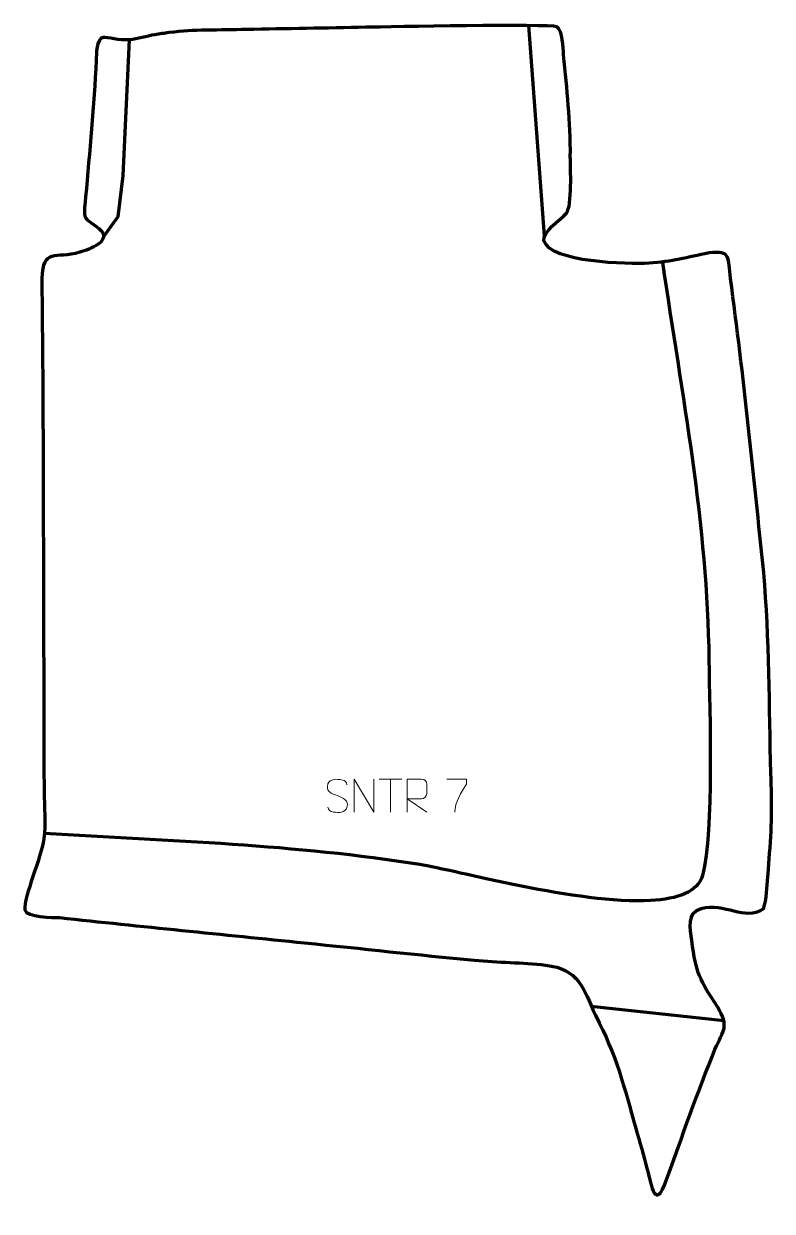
# Model space of a CAD drawing. Header units: millimetres. Extents: x -286 to 278, y -422 to 473.
import ezdxf

# ---------------------------------------------------------------- set-up
doc = ezdxf.new("R2010")
doc.units = ezdxf.units.MM
doc.header["$MEASUREMENT"] = 0
for name, color, linetype in [('layer 1', 7, 'Continuous'), ('layer 2', 7, 'Continuous'), ('layer 3', 7, 'Continuous')]:
    doc.layers.add(name, color=color, linetype=linetype)

msp = doc.modelspace()

# ---------------------------------------------------------------- linework, layer by layer
at = {"layer": 'layer 1', "color": 250, "lineweight": 9}
for points, knots in [([(-49.8789, -109.0782), (-54.1272, -107.6078), (-59.0353, -105.812), (-57.0302, -100.2917), (-57.0302, -100.2917), (-55.5267, -96.1518), (-50.3131, -96.5403), (-46.7095, -97.1414), (-46.7095, -97.1414), (-43.8489, -97.6186), (-42.9842, -98.8318), (-42.6736, -100.9159)], [0, 0, 0, 0, 0.25, 0.25, 0.25, 0.25, 0.5, 0.5, 0.5, 0.5, 1, 1, 1, 1]), ([(-37.2063, -121.5549), (-37.2063, -121.5549), (-37.2063, -96.6014), (-37.2063, -96.6014), (-37.2063, -96.6014), (-37.2063, -96.6014), (-22.5515, -121.5549), (-22.5515, -121.5549), (-22.5515, -121.5549), (-22.5515, -121.5549), (-22.5515, -96.6014), (-22.5515, -96.6014)], [0, 0, 0, 0, 0.25, 0.25, 0.25, 0.25, 0.5, 0.5, 0.5, 0.5, 1, 1, 1, 1]), ([(2.789, -121.5549), (2.789, -121.5549), (2.789, -96.6014), (2.789, -96.6014), (2.789, -96.6014), (6.3838, -96.6014), (9.9793, -96.6014), (13.5745, -96.6014), (13.5745, -96.6014), (15.8998, -96.6391), (17.4571, -98.1291), (17.453, -100.4955), (17.453, -100.4955), (17.4526, -102.531), (17.4526, -105.5904), (17.453, -107.6264), (17.453, -107.6264), (17.4465, -109.5019), (15.6342, -111.4437), (13.6247, -111.4628), (13.6247, -111.4628), (13.6247, -111.4628), (2.789, -111.4628), (2.789, -111.4628), (2.789, -111.4628), (2.789, -111.4628), (17.4437, -121.5549), (17.4437, -121.5549)], [0, 0, 0, 0, 0.125, 0.125, 0.125, 0.125, 0.25, 0.25, 0.25, 0.25, 0.375, 0.375, 0.375, 0.375, 0.5, 0.5, 0.5, 0.5, 0.625, 0.625, 0.625, 0.625, 0.75, 0.75, 0.75, 0.75, 1, 1, 1, 1]), ([(32.713, -96.5989), (32.713, -96.5989), (47.5291, -96.5989), (47.5291, -96.5989), (47.5291, -96.5989), (47.5288, -97.8485), (47.5288, -99.0981), (47.5291, -100.3479), (47.5291, -100.3479), (43.5347, -106.345), (38.6195, -114.1786), (38.6195, -121.5574)], [0, 0, 0, 0, 0.25, 0.25, 0.25, 0.25, 0.5, 0.5, 0.5, 0.5, 1, 1, 1, 1]), ([(-49.8789, -109.0783), (-45.8603, -110.725), (-40.8308, -112.6133), (-42.6648, -117.9736), (-42.6648, -117.9736), (-44.1246, -122.24), (-49.0354, -121.9833), (-52.7615, -121.4286), (-52.7615, -121.4286), (-55.5115, -121.0188), (-56.7324, -119.8053), (-57.1104, -117.6931)], [0, 0, 0, 0, 0.25, 0.25, 0.25, 0.25, 0.5, 0.5, 0.5, 0.5, 1, 1, 1, 1])]:
    msp.add_open_spline(points, degree=3, knots=knots, dxfattribs=at)
for points in [[(-18.3725, -96.6249), (-18.3725, -96.6249), (-1.3853, -96.6249), (-1.3853, -96.6249)], [(-9.8787, -121.5549), (-9.8787, -121.5549), (-9.8787, -96.6014), (-9.8787, -96.6014)]]:
    msp.add_open_spline(points, degree=3, dxfattribs=at)
at = {"layer": 'layer 2', "color": 142, "lineweight": 158}
for points in [[(94.0834, 471.265), (94.0834, 471.265), (106.0307, 312.8944), (106.0307, 312.8944)], [(141.2071, -267.6994), (141.2071, -267.6994), (241.3214, -278.4392), (241.3214, -278.4392)]]:
    msp.add_open_spline(points, degree=3, dxfattribs=at)
for points, knots in [([(-226.216, 311.9956), (-226.216, 311.9956), (-215.0602, 327.4185), (-215.0602, 327.4185), (-215.0602, 327.4185), (-215.0602, 327.4185), (-211.4549, 358.2667), (-211.4549, 358.2667), (-211.4549, 358.2667), (-211.4549, 358.2667), (-206.606, 460.5628), (-206.606, 460.5628)], [0, 0, 0, 0, 0.25, 0.25, 0.25, 0.25, 0.5, 0.5, 0.5, 0.5, 1, 1, 1, 1]), ([(195.1662, 293.0769), (209.8179, 192.6812), (229.0207, 95.281), (230.1374, -6.7208), (230.1374, -6.7208), (230.5299, -46.3139), (234.2362, -135.2303), (225.2616, -169.2812), (225.2616, -169.2812), (221.8368, -181.6278), (206.8527, -186.9735), (186.1811, -188.1191), (186.1811, -188.1191), (132.0062, -191.1218), (38.7727, -165.2433), (12.1478, -161.009), (12.1478, -161.009), (-81.4077, -146.1299), (-176.4028, -143.1705), (-270.826, -137.636)], [0, 0, 0, 0, 0.16666667, 0.16666667, 0.16666667, 0.16666667, 0.33333333, 0.33333333, 0.33333333, 0.33333333, 0.5, 0.5, 0.5, 0.5, 0.66666667, 0.66666667, 0.66666667, 0.66666667, 1, 1, 1, 1])]:
    msp.add_open_spline(points, degree=3, knots=knots, dxfattribs=at)
at = {"layer": 'layer 3', "color": 242, "lineweight": 158}
msp.add_open_spline([(-176.7854, 465.92), (-166.1148, 467.3554), (-159.1577, 467.579), (-148.4901, 467.76), (-148.4901, 467.76), (-138.4799, 467.9298), (-128.4691, 468.1212), (-118.4591, 468.3033), (-118.4591, 468.3033), (-88.4285, 468.8495), (-58.398, 469.3956), (-28.3675, 469.9418), (-28.3675, 469.9418), (-11.4927, 470.2516), (109.0591, 472.6364), (115.4544, 470.3093), (115.4544, 470.3093), (120.3098, 467.1605), (120.0898, 454.762), (120.5874, 449.2112), (120.5874, 449.2112), (123.1038, 422.4059), (125.9326, 399.6299), (125.692, 372.4122), (125.692, 372.4122), (125.7423, 363.9588), (127.2356, 335.6965), (122.7721, 329.8925), (122.7721, 329.8925), (118.2483, 324.8759), (104.4445, 315.6822), (105.8345, 309.0851), (105.8345, 309.0851), (110.7798, 292.5876), (169.1599, 291.2878), (185.0679, 292.1097), (185.0679, 292.1097), (202.3454, 293.1893), (213.7732, 296.7548), (230.2315, 299.878), (230.2315, 299.878), (247.477, 302.2137), (244.2607, 296.1192), (246.4213, 280.6409), (246.4213, 280.6409), (256.5041, 207.17), (263.7964, 132.7124), (271.4649, 58.9179), (271.4649, 58.9179), (275.9992, 9.4222), (275.5092, -42.2732), (276.8972, -92.1287), (276.8972, -92.1287), (277.5885, -115.2603), (277.9154, -133.4002), (275.5187, -156.613), (275.5187, -156.613), (274.9074, -163.4386), (273.9976, -190.0073), (271.2421, -194.2811), (271.2421, -194.2811), (256.7837, -203.7665), (242.2165, -189.29), (224.2932, -194.0548), (224.2932, -194.0548), (213.2515, -196.9901), (216.2104, -209.4588), (217.2931, -218.3189), (217.2931, -218.3189), (220.3493, -243.3321), (223.3271, -247.7472), (236.7032, -268.2666), (236.7032, -268.2666), (245.8683, -283.3536), (241.1031, -284.9759), (234.7261, -300.3731), (234.7261, -300.3731), (221.3965, -332.985), (209.9894, -366.0776), (198.0375, -399.179), (198.0375, -399.179), (189.6914, -422.2943), (186.8956, -403.4582), (183.7208, -390.8458), (183.7208, -390.8458), (181.1581, -380.6644), (177.9038, -370.1398), (174.9955, -360.0027), (174.9955, -360.0027), (165.986, -327.5029), (160.5849, -305.107), (144.6334, -274.6311), (144.6334, -274.6311), (135.2601, -254.2796), (132.1827, -239.806), (107.0086, -236.7918), (107.0086, -236.7918), (89.5784, -234.7047), (71.2051, -234.797), (53.4075, -233.1145), (53.4075, -233.1145), (10.7064, -229.0776), (-31.9264, -224.3298), (-74.6, -220.0114), (-74.6, -220.0114), (-136.2342, -213.7915), (-197.8718, -207.6213), (-259.4673, -201.024), (-259.4673, -201.024), (-264.4768, -200.7383), (-284.1615, -200.8958), (-285.5587, -195.2076), (-285.5587, -195.2076), (-286.3454, -184.824), (-273.1556, -156.3772), (-271.2518, -141.7218), (-271.2518, -141.7218), (-269.739, -130.0762), (-270.8577, -117.5148), (-271.0153, -105.7439), (-271.0153, -105.7439), (-271.2076, -73.683), (-271.2053, -41.6209), (-271.3257, -9.5595), (-271.3257, -9.5595), (-271.692, 87.1921), (-271.5524, 183.9661), (-272.7314, 280.7112), (-272.7314, 280.7112), (-271.7626, 304.173), (-262.8177, 294.8945), (-243.9473, 300.4919), (-243.9473, 300.4919), (-236.9327, 302.5725), (-218.5252, 309.0385), (-229.7027, 318.3244), (-229.7027, 318.3244), (-242.3545, 327.9595), (-241.2714, 323.8693), (-239.7025, 341.9144), (-239.7025, 341.9144), (-236.7064, 376.3741), (-233.3437, 410.5904), (-231.7307, 445.1685), (-231.7307, 445.1685), (-231.5384, 449.3695), (-231.8897, 461.3297), (-226.5261, 462.2072), (-226.5261, 462.2072), (-222.9447, 462.7931), (-214.2043, 459.7164), (-206.606, 460.5628), (-206.606, 460.5628), (-200.3518, 461.2597), (-193.8163, 463.2471), (-187.5127, 464.3691), (-187.5127, 464.3691), (-183.9481, 464.9553), (-180.365, 465.4364), (-176.7854, 465.92)], degree=3, knots=[0, 0, 0, 0, 0.02439024, 0.02439024, 0.02439024, 0.02439024, 0.04878049, 0.04878049, 0.04878049, 0.04878049, 0.07317073, 0.07317073, 0.07317073, 0.07317073, 0.09756098, 0.09756098, 0.09756098, 0.09756098, 0.12195122, 0.12195122, 0.12195122, 0.12195122, 0.14634146, 0.14634146, 0.14634146, 0.14634146, 0.17073171, 0.17073171, 0.17073171, 0.17073171, 0.19512195, 0.19512195, 0.19512195, 0.19512195, 0.2195122, 0.2195122, 0.2195122, 0.2195122, 0.24390244, 0.24390244, 0.24390244, 0.24390244, 0.26829268, 0.26829268, 0.26829268, 0.26829268, 0.29268293, 0.29268293, 0.29268293, 0.29268293, 0.31707317, 0.31707317, 0.31707317, 0.31707317, 0.34146341, 0.34146341, 0.34146341, 0.34146341, 0.36585366, 0.36585366, 0.36585366, 0.36585366, 0.3902439, 0.3902439, 0.3902439, 0.3902439, 0.41463415, 0.41463415, 0.41463415, 0.41463415, 0.43902439, 0.43902439, 0.43902439, 0.43902439, 0.46341463, 0.46341463, 0.46341463, 0.46341463, 0.48780488, 0.48780488, 0.48780488, 0.48780488, 0.51219512, 0.51219512, 0.51219512, 0.51219512, 0.53658537, 0.53658537, 0.53658537, 0.53658537, 0.56097561, 0.56097561, 0.56097561, 0.56097561, 0.58536585, 0.58536585, 0.58536585, 0.58536585, 0.6097561, 0.6097561, 0.6097561, 0.6097561, 0.63414634, 0.63414634, 0.63414634, 0.63414634, 0.65853659, 0.65853659, 0.65853659, 0.65853659, 0.68292683, 0.68292683, 0.68292683, 0.68292683, 0.70731707, 0.70731707, 0.70731707, 0.70731707, 0.73170732, 0.73170732, 0.73170732, 0.73170732, 0.75609756, 0.75609756, 0.75609756, 0.75609756, 0.7804878, 0.7804878, 0.7804878, 0.7804878, 0.80487805, 0.80487805, 0.80487805, 0.80487805, 0.82926829, 0.82926829, 0.82926829, 0.82926829, 0.85365854, 0.85365854, 0.85365854, 0.85365854, 0.87804878, 0.87804878, 0.87804878, 0.87804878, 0.90243902, 0.90243902, 0.90243902, 0.90243902, 0.92682927, 0.92682927, 0.92682927, 0.92682927, 0.95121951, 0.95121951, 0.95121951, 0.95121951, 1, 1, 1, 1], dxfattribs=at)

doc.saveas('drawing.dxf')
